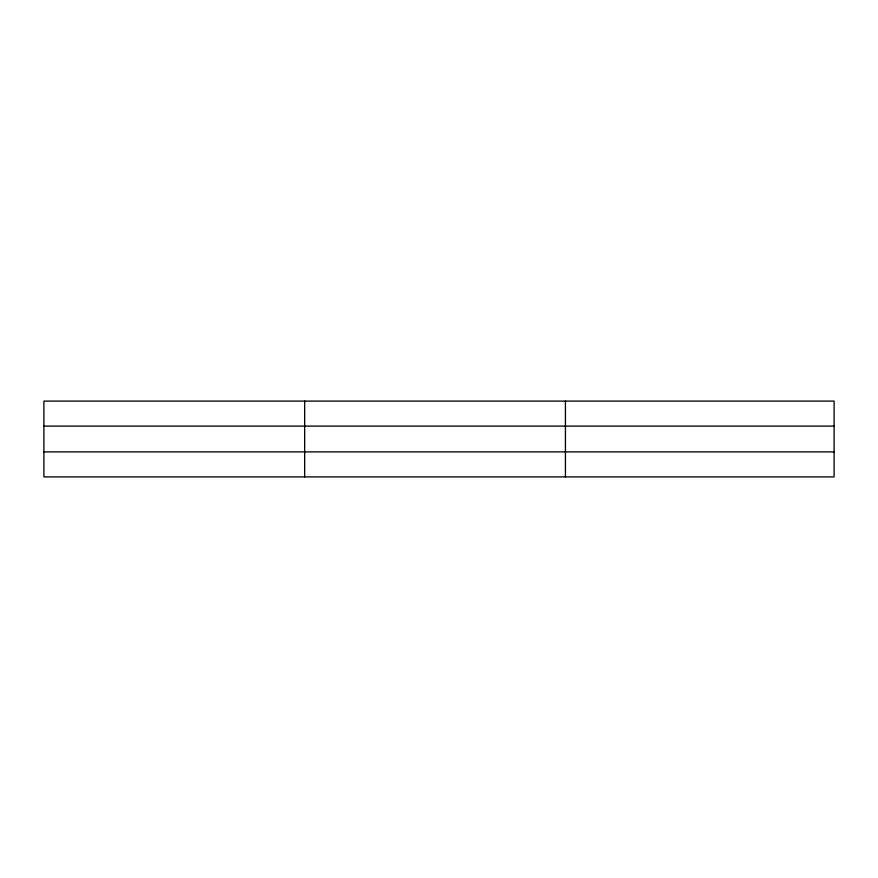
<?xml version="1.0" encoding="UTF-8"?>
<svg xmlns="http://www.w3.org/2000/svg" width="878" height="878" viewBox="0 0 878 878"><rect width="100%" height="100%" fill="white"/><g stroke="black" fill="none" stroke-linecap="round" stroke-linejoin="round"><path stroke-width="1.32" d="M304.666 476.908L304.666 401.092M565.432 476.908L565.432 401.092M834.1 451.885L834.1 476.908L43.9 476.908L43.9 401.092L834.1 401.092L834.1 451.885L43.9 451.885M43.9 426.115L834.1 426.115"/></g></svg>
